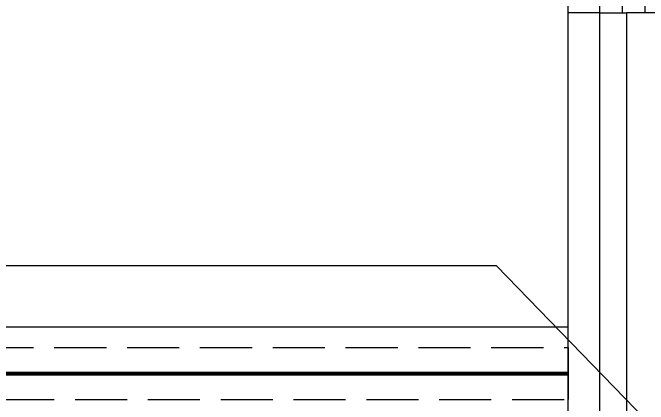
# Model space of a CAD drawing. Extents: x 4483434 to 4539506, y -104156 to -74067.
# Drawn here: x 4493478 to 4496532, y -82380 to -80497 of the extents above; entities that cross this region are included whole.
import ezdxf

# ---------------------------------------------------------------- set-up
doc = ezdxf.new("R2010")
doc.units = 0
doc.header["$LTSCALE"] = 1000
doc.header["$MEASUREMENT"] = 0
doc.linetypes.add('DASH', pattern=[0.35, 0.25, -0.1])
doc.layers.add('LAYER1', color=4, linetype='Continuous')
doc.layers.add('SURFACE', color=6, linetype='Continuous')

# ---------------------------------------------------------------- blocks, each defined once
blk = doc.blocks.new('$TCHSYS$WIN2D')
for p, q in [((-0.5, 0.5), (0.5, 0.5)), ((0.5, 0.1667), (-0.5, 0.1667)), ((0.5, -0.1667), (-0.5, -0.1667)), ((-0.5, -0.5), (0.5, -0.5))]:
    blk.add_line(p, q)

msp = doc.modelspace()

# ---------------------------------------------------------------- linework, layer by layer
at = {"color": 7}
for p, q in [((4496298, -80497.3), (4496148, -80497.3)), ((4496628, -80497.3), (4496428, -80497.3)), ((4496428, -80497.3), (4496428, -82257.8)), ((4496428, -82257.8), (4496428, -83057.8))]:
    msp.add_line(p, q, dxfattribs=at)
at = {"color": 7, "linetype": 'DASH'}
for p, q in [((4492628, -82107.8), (4496148, -82107.8)), ((4496148, -82107.8), (4496148, -82357.8)), ((4492728, -82357.8), (4496148, -82357.8))]:
    msp.add_line(p, q, dxfattribs=at)
at = {"color": 7}
for points in [[(4496148, -82927.8), (4496148, -78817.3), (4497028, -78817.3), (4497178, -78917.3), (4497178, -78967.3)], [(4492478, -82007.8), (4496148, -82007.8)]]:
    msp.add_lwpolyline(points, dxfattribs=at)
at = {"color": 7, "const_width": 20}
msp.add_lwpolyline([(4492728, -82232.8), (4496148, -82232.8)], dxfattribs=at)
at = {"layer": 'LAYER1', "color": 7}
for p, q in [((4495803.3, -81714.8), (4492503.4, -81714.8)), ((4498596.7, -84597.8), (4495803.3, -81714.8))]:
    msp.add_line(p, q, dxfattribs=at)
at = {"layer": 'SURFACE'}
for p, q in [((4496298, -80497.3), (4496428, -80497.3)), ((4496298, -80497.3), (4496298, -82257.8)), ((4496298, -82257.8), (4496298, -82927.8))]:
    msp.add_line(p, q, dxfattribs=at)

# ---------------------------------------------------------------- block references
at = {"color": 7, "xscale": 800, "yscale": 330, "zscale": 330, "rotation": 270}
msp.add_blockref('$TCHSYS$WIN2D', (4496463, -80097.3), dxfattribs=at)

doc.saveas('drawing.dxf')
